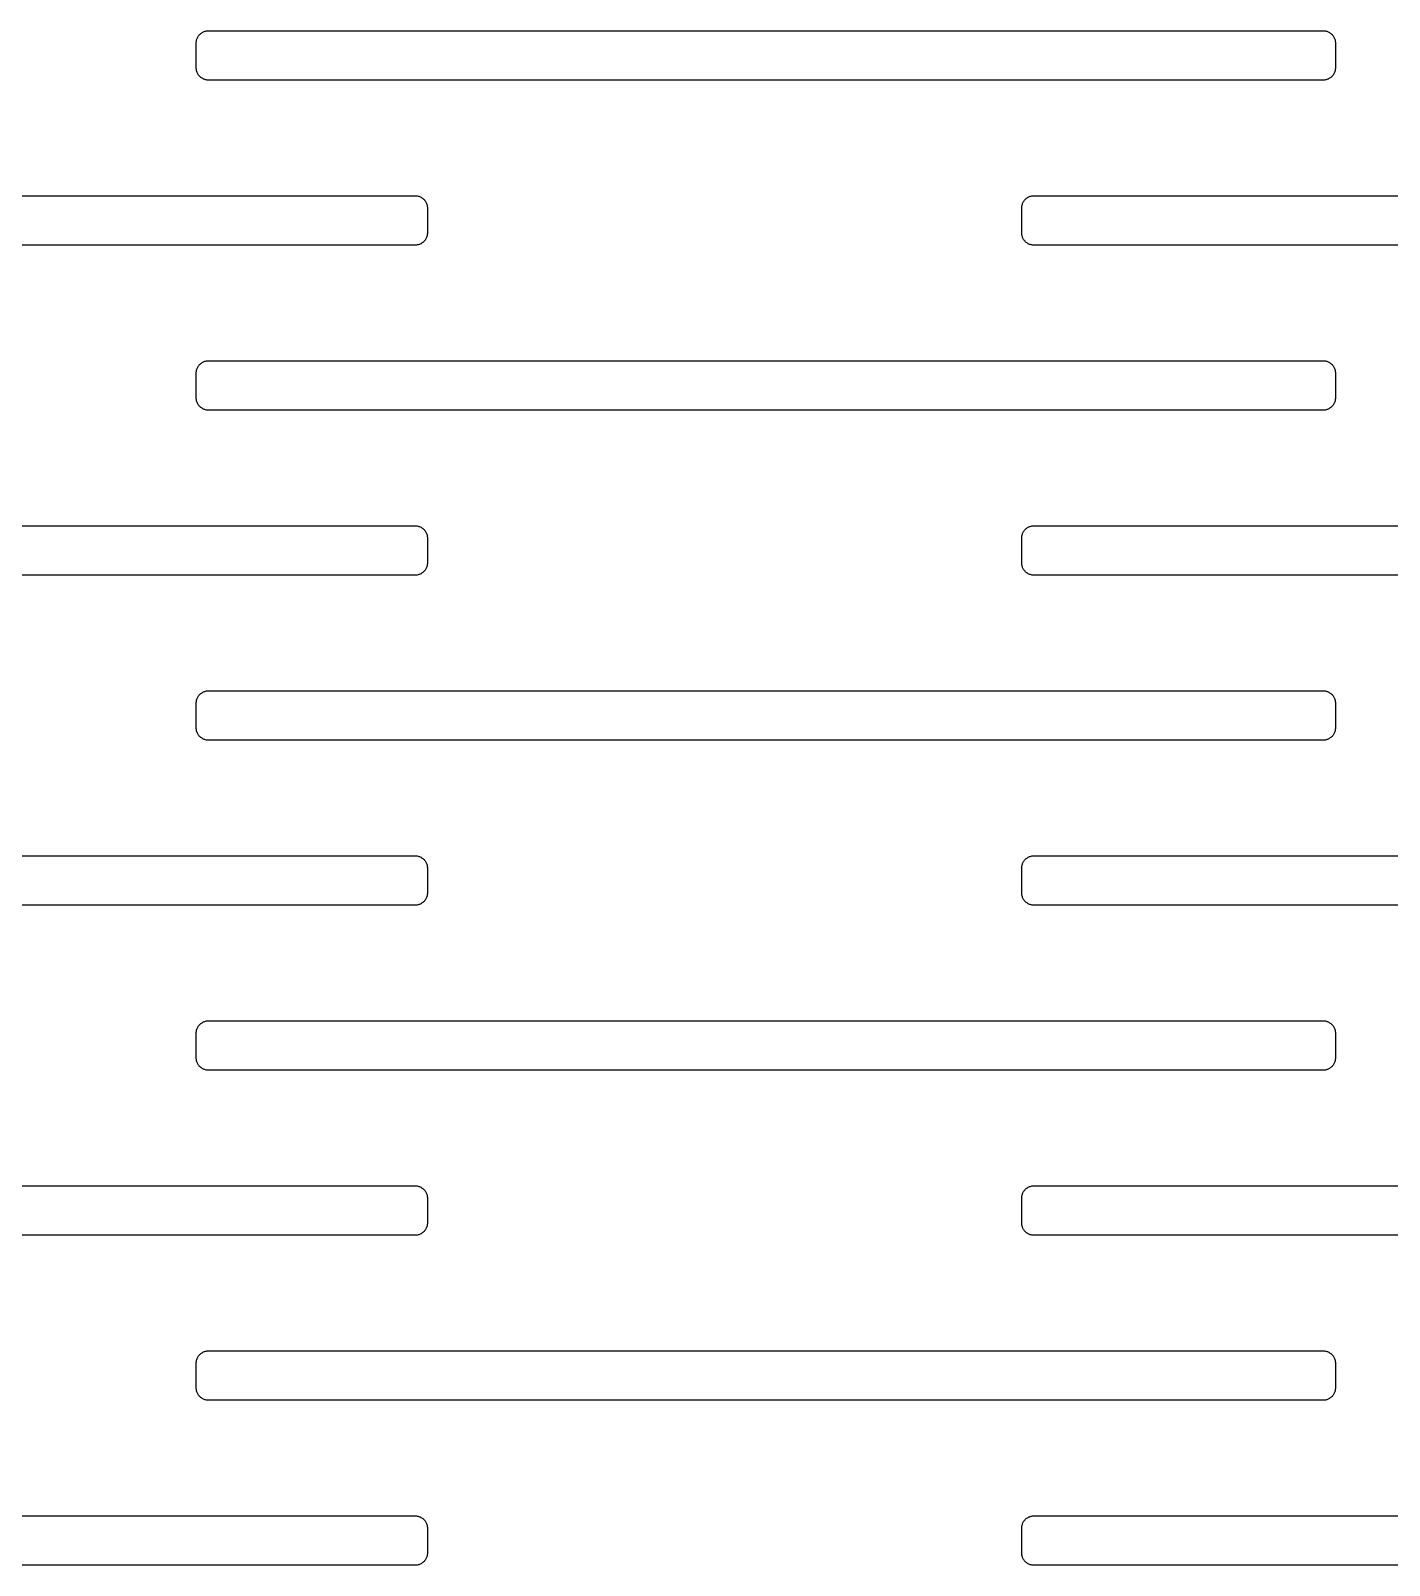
# Model space of a CAD drawing. Header units: metres. Extents: x -156 to 156, y -163 to 163.
# Drawn here: x -123.31 to -90.39, y 2.7 to 39.9 of the extents above; entities that cross this region are included whole.
import ezdxf

# ---------------------------------------------------------------- set-up
doc = ezdxf.new("R2010")
doc.units = ezdxf.units.M

msp = doc.modelspace()

# ---------------------------------------------------------------- linework, layer by layer
for p, q in [((-119.231, 39.7912), (-119.219, 39.8054)), ((-119.219, 39.8054), (-119.205, 39.8187)), ((-119.205, 39.8187), (-119.191, 39.8311)), ((-119.191, 39.8311), (-119.176, 39.8427)), ((-119.176, 39.8427), (-119.161, 39.8533)), ((-119.161, 39.8533), (-119.145, 39.8629)), ((-119.145, 39.8629), (-119.128, 39.8714)), ((-119.128, 39.8714), (-119.11, 39.8789)), ((-119.11, 39.8789), (-119.093, 39.8853)), ((-119.093, 39.8853), (-119.075, 39.8906)), ((-119.075, 39.8906), (-119.056, 39.8947)), ((-119.056, 39.8947), (-119.038, 39.8976)), ((-119.038, 39.8976), (-119.019, 39.8994)), ((-119.019, 39.8994), (-119, 39.9)), ((-119, 39.9), (-92, 39.9)), ((-92, 39.9), (-91.9812, 39.8994)), ((-91.9812, 39.8994), (-91.9624, 39.8976)), ((-91.9624, 39.8976), (-91.9438, 39.8947)), ((-91.9438, 39.8947), (-91.9254, 39.8906)), ((-91.9254, 39.8906), (-91.9073, 39.8853)), ((-91.9073, 39.8853), (-91.8896, 39.8789)), ((-91.8896, 39.8789), (-91.8723, 39.8714)), ((-91.8723, 39.8714), (-91.8555, 39.8629)), ((-91.8555, 39.8629), (-91.8392, 39.8533)), ((-91.8392, 39.8533), (-91.8237, 39.8427)), ((-91.8237, 39.8427), (-91.8088, 39.8311)), ((-91.8088, 39.8311), (-91.7946, 39.8187)), ((-91.7946, 39.8187), (-91.7813, 39.8054)), ((-91.7813, 39.8054), (-91.7688, 39.7912)), ((-119.3, 39.6), (-119.299, 39.6188)), ((-119.3, 39), (-119.3, 39.6)), ((-119.299, 39.6188), (-119.298, 39.6376)), ((-119.298, 39.6376), (-119.295, 39.6562)), ((-119.295, 39.6562), (-119.291, 39.6746)), ((-119.291, 39.6746), (-119.285, 39.6927)), ((-119.285, 39.6927), (-119.279, 39.7104)), ((-119.279, 39.7104), (-119.271, 39.7277)), ((-119.271, 39.7277), (-119.263, 39.7445)), ((-119.263, 39.7445), (-119.253, 39.7607)), ((-119.253, 39.7607), (-119.243, 39.7763)), ((-119.243, 39.7763), (-119.231, 39.7912)), ((-91.7688, 39.7912), (-91.7573, 39.7763)), ((-91.7573, 39.7763), (-91.7467, 39.7607)), ((-91.7467, 39.7607), (-91.7371, 39.7445)), ((-91.7371, 39.7445), (-91.7285, 39.7277)), ((-91.7285, 39.7277), (-91.7211, 39.7104)), ((-91.7211, 39.7104), (-91.7147, 39.6927)), ((-91.7147, 39.6927), (-91.7094, 39.6746)), ((-91.7094, 39.6746), (-91.7053, 39.6562)), ((-91.7053, 39.6562), (-91.7024, 39.6376)), ((-91.7024, 39.6376), (-91.7006, 39.6188)), ((-91.7006, 39.6188), (-91.7, 39.6)), ((-91.7, 39.6), (-91.7, 39)), ((-119.299, 38.9812), (-119.3, 39)), ((-119.298, 38.9624), (-119.299, 38.9812)), ((-119.295, 38.9438), (-119.298, 38.9624)), ((-119.291, 38.9254), (-119.295, 38.9438)), ((-119.285, 38.9073), (-119.291, 38.9254)), ((-119.279, 38.8896), (-119.285, 38.9073)), ((-119.271, 38.8723), (-119.279, 38.8896)), ((-119.263, 38.8555), (-119.271, 38.8723)), ((-119.253, 38.8392), (-119.263, 38.8555)), ((-119.243, 38.8237), (-119.253, 38.8392)), ((-119.231, 38.8088), (-119.243, 38.8237)), ((-119.219, 38.7946), (-119.231, 38.8088)), ((-119.205, 38.7813), (-119.219, 38.7946)), ((-119.191, 38.7688), (-119.205, 38.7813)), ((-119.176, 38.7573), (-119.191, 38.7688)), ((-119.161, 38.7467), (-119.176, 38.7573)), ((-119.145, 38.7371), (-119.161, 38.7467)), ((-119.128, 38.7285), (-119.145, 38.7371)), ((-119.11, 38.7211), (-119.128, 38.7285)), ((-119.093, 38.7147), (-119.11, 38.7211)), ((-119.075, 38.7094), (-119.093, 38.7147)), ((-119.056, 38.7053), (-119.075, 38.7094)), ((-119.038, 38.7024), (-119.056, 38.7053)), ((-119.019, 38.7006), (-119.038, 38.7024)), ((-119, 38.7), (-119.019, 38.7006)), ((-92, 38.7), (-119, 38.7)), ((-91.9812, 38.7006), (-92, 38.7)), ((-91.9624, 38.7024), (-91.9812, 38.7006)), ((-91.9438, 38.7053), (-91.9624, 38.7024)), ((-91.9254, 38.7094), (-91.9438, 38.7053)), ((-91.9073, 38.7147), (-91.9254, 38.7094)), ((-91.8896, 38.7211), (-91.9073, 38.7147)), ((-91.8723, 38.7285), (-91.8896, 38.7211)), ((-91.8555, 38.7371), (-91.8723, 38.7285)), ((-91.8392, 38.7467), (-91.8555, 38.7371)), ((-91.8237, 38.7573), (-91.8392, 38.7467)), ((-91.8088, 38.7688), (-91.8237, 38.7573)), ((-91.7946, 38.7813), (-91.8088, 38.7688)), ((-91.7813, 38.7946), (-91.7946, 38.7813)), ((-91.7688, 38.8088), (-91.7813, 38.7946)), ((-91.7573, 38.8237), (-91.7688, 38.8088)), ((-91.7467, 38.8392), (-91.7573, 38.8237)), ((-91.7371, 38.8555), (-91.7467, 38.8392)), ((-91.7285, 38.8723), (-91.7371, 38.8555)), ((-91.7211, 38.8896), (-91.7285, 38.8723)), ((-91.7147, 38.9073), (-91.7211, 38.8896)), ((-91.7094, 38.9254), (-91.7147, 38.9073)), ((-91.7053, 38.9438), (-91.7094, 38.9254)), ((-91.7024, 38.9624), (-91.7053, 38.9438)), ((-91.7006, 38.9812), (-91.7024, 38.9624)), ((-91.7, 39), (-91.7006, 38.9812)), ((-141, 35.9), (-114, 35.9)), ((-114, 35.9), (-113.981, 35.8994)), ((-113.981, 35.8994), (-113.962, 35.8976)), ((-113.962, 35.8976), (-113.944, 35.8947)), ((-113.944, 35.8947), (-113.925, 35.8906)), ((-113.925, 35.8906), (-113.907, 35.8853)), ((-113.907, 35.8853), (-113.89, 35.8789)), ((-113.89, 35.8789), (-113.872, 35.8714)), ((-113.872, 35.8714), (-113.855, 35.8629)), ((-113.855, 35.8629), (-113.839, 35.8533)), ((-113.839, 35.8533), (-113.824, 35.8427)), ((-113.824, 35.8427), (-113.809, 35.8311)), ((-113.809, 35.8311), (-113.795, 35.8187)), ((-113.795, 35.8187), (-113.781, 35.8054)), ((-113.781, 35.8054), (-113.769, 35.7912)), ((-113.769, 35.7912), (-113.757, 35.7763)), ((-113.757, 35.7763), (-113.747, 35.7607)), ((-113.747, 35.7607), (-113.737, 35.7445)), ((-113.737, 35.7445), (-113.729, 35.7277)), ((-113.729, 35.7277), (-113.721, 35.7104)), ((-99.2789, 35.7104), (-99.2714, 35.7277)), ((-99.2714, 35.7277), (-99.2629, 35.7445)), ((-99.2629, 35.7445), (-99.2533, 35.7607)), ((-99.2533, 35.7607), (-99.2427, 35.7763)), ((-99.2427, 35.7763), (-99.2312, 35.7912)), ((-99.2312, 35.7912), (-99.2187, 35.8054)), ((-99.2187, 35.8054), (-99.2054, 35.8187)), ((-99.2054, 35.8187), (-99.1912, 35.8311)), ((-99.1912, 35.8311), (-99.1763, 35.8427)), ((-99.1763, 35.8427), (-99.1608, 35.8533)), ((-99.1608, 35.8533), (-99.1445, 35.8629)), ((-99.1445, 35.8629), (-99.1277, 35.8714)), ((-99.1277, 35.8714), (-99.1104, 35.8789)), ((-99.1104, 35.8789), (-99.0927, 35.8853)), ((-99.0927, 35.8853), (-99.0746, 35.8906)), ((-99.0746, 35.8906), (-99.0562, 35.8947)), ((-99.0562, 35.8947), (-99.0376, 35.8976)), ((-99.0376, 35.8976), (-99.0188, 35.8994)), ((-99.0188, 35.8994), (-99, 35.9)), ((-99, 35.9), (-72, 35.9)), ((-113.721, 35.7104), (-113.715, 35.6927)), ((-113.715, 35.6927), (-113.709, 35.6746)), ((-113.709, 35.6746), (-113.705, 35.6562)), ((-113.705, 35.6562), (-113.702, 35.6376)), ((-113.702, 35.6376), (-113.701, 35.6188)), ((-113.701, 35.6188), (-113.7, 35.6)), ((-113.7, 35.6), (-113.7, 35)), ((-99.3, 35.6), (-99.2994, 35.6188)), ((-99.3, 35), (-99.3, 35.6)), ((-99.2994, 35.6188), (-99.2976, 35.6376)), ((-99.2976, 35.6376), (-99.2947, 35.6562)), ((-99.2947, 35.6562), (-99.2906, 35.6746)), ((-99.2906, 35.6746), (-99.2853, 35.6927)), ((-99.2853, 35.6927), (-99.2789, 35.7104)), ((-113.701, 34.9812), (-113.702, 34.9624)), ((-113.7, 35), (-113.701, 34.9812)), ((-99.2994, 34.9812), (-99.3, 35)), ((-99.2976, 34.9624), (-99.2994, 34.9812)), ((-114, 34.7), (-141, 34.7)), ((-113.981, 34.7006), (-114, 34.7)), ((-113.962, 34.7024), (-113.981, 34.7006)), ((-113.944, 34.7053), (-113.962, 34.7024)), ((-113.925, 34.7094), (-113.944, 34.7053)), ((-113.907, 34.7147), (-113.925, 34.7094)), ((-113.89, 34.7211), (-113.907, 34.7147)), ((-113.872, 34.7285), (-113.89, 34.7211)), ((-113.855, 34.7371), (-113.872, 34.7285)), ((-113.839, 34.7467), (-113.855, 34.7371)), ((-113.824, 34.7573), (-113.839, 34.7467)), ((-113.809, 34.7688), (-113.824, 34.7573)), ((-113.795, 34.7813), (-113.809, 34.7688)), ((-113.781, 34.7946), (-113.795, 34.7813)), ((-113.769, 34.8088), (-113.781, 34.7946)), ((-113.757, 34.8237), (-113.769, 34.8088)), ((-113.747, 34.8392), (-113.757, 34.8237)), ((-113.737, 34.8555), (-113.747, 34.8392)), ((-113.729, 34.8723), (-113.737, 34.8555)), ((-113.721, 34.8896), (-113.729, 34.8723)), ((-113.715, 34.9073), (-113.721, 34.8896)), ((-113.709, 34.9254), (-113.715, 34.9073)), ((-113.705, 34.9438), (-113.709, 34.9254)), ((-113.702, 34.9624), (-113.705, 34.9438)), ((-99.2947, 34.9438), (-99.2976, 34.9624)), ((-99.2906, 34.9254), (-99.2947, 34.9438)), ((-99.2853, 34.9073), (-99.2906, 34.9254)), ((-99.2789, 34.8896), (-99.2853, 34.9073)), ((-99.2714, 34.8723), (-99.2789, 34.8896)), ((-99.2629, 34.8555), (-99.2714, 34.8723)), ((-99.2533, 34.8392), (-99.2629, 34.8555)), ((-99.2427, 34.8237), (-99.2533, 34.8392)), ((-99.2312, 34.8088), (-99.2427, 34.8237)), ((-99.2187, 34.7946), (-99.2312, 34.8088)), ((-99.2054, 34.7813), (-99.2187, 34.7946)), ((-99.1912, 34.7688), (-99.2054, 34.7813)), ((-99.1763, 34.7573), (-99.1912, 34.7688)), ((-99.1608, 34.7467), (-99.1763, 34.7573)), ((-99.1445, 34.7371), (-99.1608, 34.7467)), ((-99.1277, 34.7285), (-99.1445, 34.7371)), ((-99.1104, 34.7211), (-99.1277, 34.7285)), ((-99.0927, 34.7147), (-99.1104, 34.7211)), ((-99.0746, 34.7094), (-99.0927, 34.7147)), ((-99.0562, 34.7053), (-99.0746, 34.7094)), ((-99.0376, 34.7024), (-99.0562, 34.7053)), ((-99.0188, 34.7006), (-99.0376, 34.7024)), ((-99, 34.7), (-99.0188, 34.7006)), ((-72, 34.7), (-99, 34.7)), ((-119.299, 31.6188), (-119.298, 31.6376)), ((-119.298, 31.6376), (-119.295, 31.6562)), ((-119.295, 31.6562), (-119.291, 31.6746)), ((-119.291, 31.6746), (-119.285, 31.6927)), ((-119.285, 31.6927), (-119.279, 31.7104)), ((-119.279, 31.7104), (-119.271, 31.7277)), ((-119.271, 31.7277), (-119.263, 31.7445)), ((-119.263, 31.7445), (-119.253, 31.7607)), ((-119.253, 31.7607), (-119.243, 31.7763)), ((-119.243, 31.7763), (-119.231, 31.7912)), ((-119.231, 31.7912), (-119.219, 31.8054)), ((-119.219, 31.8054), (-119.205, 31.8187)), ((-119.205, 31.8187), (-119.191, 31.8311)), ((-119.191, 31.8311), (-119.176, 31.8427)), ((-119.176, 31.8427), (-119.161, 31.8533)), ((-119.161, 31.8533), (-119.145, 31.8629)), ((-119.145, 31.8629), (-119.128, 31.8714)), ((-119.128, 31.8714), (-119.11, 31.8789)), ((-119.11, 31.8789), (-119.093, 31.8853)), ((-119.093, 31.8853), (-119.075, 31.8906)), ((-119.075, 31.8906), (-119.056, 31.8947)), ((-119.056, 31.8947), (-119.038, 31.8976)), ((-119.038, 31.8976), (-119.019, 31.8994)), ((-119.019, 31.8994), (-119, 31.9)), ((-119, 31.9), (-92, 31.9)), ((-92, 31.9), (-91.9812, 31.8994)), ((-91.9812, 31.8994), (-91.9624, 31.8976)), ((-91.9624, 31.8976), (-91.9438, 31.8947)), ((-91.9438, 31.8947), (-91.9254, 31.8906)), ((-91.9254, 31.8906), (-91.9073, 31.8853)), ((-91.9073, 31.8853), (-91.8896, 31.8789)), ((-91.8896, 31.8789), (-91.8723, 31.8714)), ((-91.8723, 31.8714), (-91.8555, 31.8629)), ((-91.8555, 31.8629), (-91.8392, 31.8533)), ((-91.8392, 31.8533), (-91.8237, 31.8427)), ((-91.8237, 31.8427), (-91.8088, 31.8311)), ((-91.8088, 31.8311), (-91.7946, 31.8187)), ((-91.7946, 31.8187), (-91.7813, 31.8054)), ((-91.7813, 31.8054), (-91.7688, 31.7912)), ((-91.7688, 31.7912), (-91.7573, 31.7763)), ((-91.7573, 31.7763), (-91.7467, 31.7607)), ((-91.7467, 31.7607), (-91.7371, 31.7445)), ((-91.7371, 31.7445), (-91.7285, 31.7277)), ((-91.7285, 31.7277), (-91.7211, 31.7104)), ((-91.7211, 31.7104), (-91.7147, 31.6927)), ((-91.7147, 31.6927), (-91.7094, 31.6746)), ((-91.7094, 31.6746), (-91.7053, 31.6562)), ((-91.7053, 31.6562), (-91.7024, 31.6376)), ((-91.7024, 31.6376), (-91.7006, 31.6188)), ((-119.3, 31.6), (-119.299, 31.6188)), ((-119.3, 31), (-119.3, 31.6)), ((-91.7006, 31.6188), (-91.7, 31.6)), ((-91.7, 31.6), (-91.7, 31)), ((-119.299, 30.9812), (-119.3, 31)), ((-119.298, 30.9624), (-119.299, 30.9812)), ((-119.295, 30.9438), (-119.298, 30.9624)), ((-119.291, 30.9254), (-119.295, 30.9438)), ((-119.285, 30.9073), (-119.291, 30.9254)), ((-119.279, 30.8896), (-119.285, 30.9073)), ((-119.271, 30.8723), (-119.279, 30.8896)), ((-91.7211, 30.8896), (-91.7285, 30.8723)), ((-91.7147, 30.9073), (-91.7211, 30.8896)), ((-91.7094, 30.9254), (-91.7147, 30.9073)), ((-91.7053, 30.9438), (-91.7094, 30.9254)), ((-91.7024, 30.9624), (-91.7053, 30.9438)), ((-91.7006, 30.9812), (-91.7024, 30.9624)), ((-91.7, 31), (-91.7006, 30.9812)), ((-119.263, 30.8555), (-119.271, 30.8723)), ((-119.253, 30.8392), (-119.263, 30.8555)), ((-119.243, 30.8237), (-119.253, 30.8392)), ((-119.231, 30.8088), (-119.243, 30.8237)), ((-119.219, 30.7946), (-119.231, 30.8088)), ((-119.205, 30.7813), (-119.219, 30.7946)), ((-119.191, 30.7688), (-119.205, 30.7813)), ((-119.176, 30.7573), (-119.191, 30.7688)), ((-119.161, 30.7467), (-119.176, 30.7573)), ((-119.145, 30.7371), (-119.161, 30.7467)), ((-119.128, 30.7285), (-119.145, 30.7371)), ((-119.11, 30.7211), (-119.128, 30.7285)), ((-119.093, 30.7147), (-119.11, 30.7211)), ((-119.075, 30.7094), (-119.093, 30.7147)), ((-119.056, 30.7053), (-119.075, 30.7094)), ((-119.038, 30.7024), (-119.056, 30.7053)), ((-119.019, 30.7006), (-119.038, 30.7024)), ((-119, 30.7), (-119.019, 30.7006)), ((-92, 30.7), (-119, 30.7)), ((-91.9812, 30.7006), (-92, 30.7)), ((-91.9624, 30.7024), (-91.9812, 30.7006)), ((-91.9438, 30.7053), (-91.9624, 30.7024)), ((-91.9254, 30.7094), (-91.9438, 30.7053)), ((-91.9073, 30.7147), (-91.9254, 30.7094)), ((-91.8896, 30.7211), (-91.9073, 30.7147)), ((-91.8723, 30.7285), (-91.8896, 30.7211)), ((-91.8555, 30.7371), (-91.8723, 30.7285)), ((-91.8392, 30.7467), (-91.8555, 30.7371)), ((-91.8237, 30.7573), (-91.8392, 30.7467)), ((-91.8088, 30.7688), (-91.8237, 30.7573)), ((-91.7946, 30.7813), (-91.8088, 30.7688)), ((-91.7813, 30.7946), (-91.7946, 30.7813)), ((-91.7688, 30.8088), (-91.7813, 30.7946)), ((-91.7573, 30.8237), (-91.7688, 30.8088)), ((-91.7467, 30.8392), (-91.7573, 30.8237)), ((-91.7371, 30.8555), (-91.7467, 30.8392)), ((-91.7285, 30.8723), (-91.7371, 30.8555)), ((-141, 27.9), (-114, 27.9)), ((-114, 27.9), (-113.981, 27.8994)), ((-99.0188, 27.8994), (-99, 27.9)), ((-99, 27.9), (-72, 27.9)), ((-113.981, 27.8994), (-113.962, 27.8976)), ((-113.962, 27.8976), (-113.944, 27.8947)), ((-113.944, 27.8947), (-113.925, 27.8906)), ((-113.925, 27.8906), (-113.907, 27.8853)), ((-113.907, 27.8853), (-113.89, 27.8789)), ((-113.89, 27.8789), (-113.872, 27.8714)), ((-113.872, 27.8714), (-113.855, 27.8629)), ((-113.855, 27.8629), (-113.839, 27.8533)), ((-113.839, 27.8533), (-113.824, 27.8427)), ((-113.824, 27.8427), (-113.809, 27.8311)), ((-113.809, 27.8311), (-113.795, 27.8187)), ((-113.795, 27.8187), (-113.781, 27.8054)), ((-113.781, 27.8054), (-113.769, 27.7912)), ((-113.769, 27.7912), (-113.757, 27.7763)), ((-113.757, 27.7763), (-113.747, 27.7607)), ((-113.747, 27.7607), (-113.737, 27.7445)), ((-113.737, 27.7445), (-113.729, 27.7277)), ((-113.729, 27.7277), (-113.721, 27.7104)), ((-113.721, 27.7104), (-113.715, 27.6927)), ((-113.715, 27.6927), (-113.709, 27.6746)), ((-113.709, 27.6746), (-113.705, 27.6562)), ((-113.705, 27.6562), (-113.702, 27.6376)), ((-113.702, 27.6376), (-113.701, 27.6188)), ((-113.701, 27.6188), (-113.7, 27.6)), ((-113.7, 27.6), (-113.7, 27)), ((-99.3, 27.6), (-99.2994, 27.6188)), ((-99.3, 27), (-99.3, 27.6)), ((-99.2994, 27.6188), (-99.2976, 27.6376)), ((-99.2976, 27.6376), (-99.2947, 27.6562)), ((-99.2947, 27.6562), (-99.2906, 27.6746)), ((-99.2906, 27.6746), (-99.2853, 27.6927)), ((-99.2853, 27.6927), (-99.2789, 27.7104)), ((-99.2789, 27.7104), (-99.2714, 27.7277)), ((-99.2714, 27.7277), (-99.2629, 27.7445)), ((-99.2629, 27.7445), (-99.2533, 27.7607)), ((-99.2533, 27.7607), (-99.2427, 27.7763)), ((-99.2427, 27.7763), (-99.2312, 27.7912)), ((-99.2312, 27.7912), (-99.2187, 27.8054)), ((-99.2187, 27.8054), (-99.2054, 27.8187)), ((-99.2054, 27.8187), (-99.1912, 27.8311)), ((-99.1912, 27.8311), (-99.1763, 27.8427)), ((-99.1763, 27.8427), (-99.1608, 27.8533)), ((-99.1608, 27.8533), (-99.1445, 27.8629)), ((-99.1445, 27.8629), (-99.1277, 27.8714)), ((-99.1277, 27.8714), (-99.1104, 27.8789)), ((-99.1104, 27.8789), (-99.0927, 27.8853)), ((-99.0927, 27.8853), (-99.0746, 27.8906)), ((-99.0746, 27.8906), (-99.0562, 27.8947)), ((-99.0562, 27.8947), (-99.0376, 27.8976)), ((-99.0376, 27.8976), (-99.0188, 27.8994)), ((-113.781, 26.7946), (-113.795, 26.7813)), ((-113.769, 26.8088), (-113.781, 26.7946)), ((-113.757, 26.8237), (-113.769, 26.8088)), ((-113.747, 26.8392), (-113.757, 26.8237)), ((-113.737, 26.8555), (-113.747, 26.8392)), ((-113.729, 26.8723), (-113.737, 26.8555)), ((-113.721, 26.8896), (-113.729, 26.8723)), ((-113.715, 26.9073), (-113.721, 26.8896)), ((-113.709, 26.9254), (-113.715, 26.9073)), ((-113.705, 26.9438), (-113.709, 26.9254)), ((-113.702, 26.9624), (-113.705, 26.9438)), ((-113.701, 26.9812), (-113.702, 26.9624)), ((-113.7, 27), (-113.701, 26.9812)), ((-99.2994, 26.9812), (-99.3, 27)), ((-99.2976, 26.9624), (-99.2994, 26.9812)), ((-99.2947, 26.9438), (-99.2976, 26.9624)), ((-99.2906, 26.9254), (-99.2947, 26.9438)), ((-99.2853, 26.9073), (-99.2906, 26.9254)), ((-99.2789, 26.8896), (-99.2853, 26.9073)), ((-99.2714, 26.8723), (-99.2789, 26.8896)), ((-99.2629, 26.8555), (-99.2714, 26.8723)), ((-99.2533, 26.8392), (-99.2629, 26.8555)), ((-99.2427, 26.8237), (-99.2533, 26.8392)), ((-99.2312, 26.8088), (-99.2427, 26.8237)), ((-99.2187, 26.7946), (-99.2312, 26.8088)), ((-99.2054, 26.7813), (-99.2187, 26.7946)), ((-114, 26.7), (-141, 26.7)), ((-113.981, 26.7006), (-114, 26.7)), ((-113.962, 26.7024), (-113.981, 26.7006)), ((-113.944, 26.7053), (-113.962, 26.7024)), ((-113.925, 26.7094), (-113.944, 26.7053)), ((-113.907, 26.7147), (-113.925, 26.7094)), ((-113.89, 26.7211), (-113.907, 26.7147)), ((-113.872, 26.7285), (-113.89, 26.7211)), ((-113.855, 26.7371), (-113.872, 26.7285)), ((-113.839, 26.7467), (-113.855, 26.7371)), ((-113.824, 26.7573), (-113.839, 26.7467)), ((-113.809, 26.7688), (-113.824, 26.7573)), ((-113.795, 26.7813), (-113.809, 26.7688)), ((-99.1912, 26.7688), (-99.2054, 26.7813)), ((-99.1763, 26.7573), (-99.1912, 26.7688)), ((-99.1608, 26.7467), (-99.1763, 26.7573)), ((-99.1445, 26.7371), (-99.1608, 26.7467)), ((-99.1277, 26.7285), (-99.1445, 26.7371)), ((-99.1104, 26.7211), (-99.1277, 26.7285)), ((-99.0927, 26.7147), (-99.1104, 26.7211)), ((-99.0746, 26.7094), (-99.0927, 26.7147)), ((-99.0562, 26.7053), (-99.0746, 26.7094)), ((-99.0376, 26.7024), (-99.0562, 26.7053)), ((-99.0188, 26.7006), (-99.0376, 26.7024)), ((-99, 26.7), (-99.0188, 26.7006)), ((-72, 26.7), (-99, 26.7)), ((-119.219, 23.8054), (-119.205, 23.8187)), ((-119.205, 23.8187), (-119.191, 23.8311)), ((-119.191, 23.8311), (-119.176, 23.8427)), ((-119.176, 23.8427), (-119.161, 23.8533)), ((-119.161, 23.8533), (-119.145, 23.8629)), ((-119.145, 23.8629), (-119.128, 23.8714)), ((-119.128, 23.8714), (-119.11, 23.8789)), ((-119.11, 23.8789), (-119.093, 23.8853)), ((-119.093, 23.8853), (-119.075, 23.8906)), ((-119.075, 23.8906), (-119.056, 23.8947)), ((-119.056, 23.8947), (-119.038, 23.8976)), ((-119.038, 23.8976), (-119.019, 23.8994)), ((-119.019, 23.8994), (-119, 23.9)), ((-119, 23.9), (-92, 23.9)), ((-92, 23.9), (-91.9812, 23.8994)), ((-91.9812, 23.8994), (-91.9624, 23.8976)), ((-91.9624, 23.8976), (-91.9438, 23.8947)), ((-91.9438, 23.8947), (-91.9254, 23.8906)), ((-91.9254, 23.8906), (-91.9073, 23.8853)), ((-91.9073, 23.8853), (-91.8896, 23.8789)), ((-91.8896, 23.8789), (-91.8723, 23.8714)), ((-91.8723, 23.8714), (-91.8555, 23.8629)), ((-91.8555, 23.8629), (-91.8392, 23.8533)), ((-91.8392, 23.8533), (-91.8237, 23.8427)), ((-91.8237, 23.8427), (-91.8088, 23.8311)), ((-91.8088, 23.8311), (-91.7946, 23.8187)), ((-91.7946, 23.8187), (-91.7813, 23.8054)), ((-119.3, 23.6), (-119.299, 23.6188)), ((-119.3, 23), (-119.3, 23.6)), ((-119.299, 23.6188), (-119.298, 23.6376)), ((-119.298, 23.6376), (-119.295, 23.6562)), ((-119.295, 23.6562), (-119.291, 23.6746)), ((-119.291, 23.6746), (-119.285, 23.6927)), ((-119.285, 23.6927), (-119.279, 23.7104)), ((-119.279, 23.7104), (-119.271, 23.7277)), ((-119.271, 23.7277), (-119.263, 23.7445)), ((-119.263, 23.7445), (-119.253, 23.7607)), ((-119.253, 23.7607), (-119.243, 23.7763)), ((-119.243, 23.7763), (-119.231, 23.7912)), ((-119.231, 23.7912), (-119.219, 23.8054)), ((-91.7813, 23.8054), (-91.7688, 23.7912)), ((-91.7688, 23.7912), (-91.7573, 23.7763)), ((-91.7573, 23.7763), (-91.7467, 23.7607)), ((-91.7467, 23.7607), (-91.7371, 23.7445)), ((-91.7371, 23.7445), (-91.7285, 23.7277)), ((-91.7285, 23.7277), (-91.7211, 23.7104)), ((-91.7211, 23.7104), (-91.7147, 23.6927)), ((-91.7147, 23.6927), (-91.7094, 23.6746)), ((-91.7094, 23.6746), (-91.7053, 23.6562)), ((-91.7053, 23.6562), (-91.7024, 23.6376)), ((-91.7024, 23.6376), (-91.7006, 23.6188)), ((-91.7006, 23.6188), (-91.7, 23.6)), ((-91.7, 23.6), (-91.7, 23)), ((-119.299, 22.9812), (-119.3, 23)), ((-119.298, 22.9624), (-119.299, 22.9812)), ((-119.295, 22.9438), (-119.298, 22.9624)), ((-119.291, 22.9254), (-119.295, 22.9438)), ((-119.285, 22.9073), (-119.291, 22.9254)), ((-119.279, 22.8896), (-119.285, 22.9073)), ((-119.271, 22.8723), (-119.279, 22.8896)), ((-119.263, 22.8555), (-119.271, 22.8723)), ((-119.253, 22.8392), (-119.263, 22.8555)), ((-119.243, 22.8237), (-119.253, 22.8392)), ((-119.231, 22.8088), (-119.243, 22.8237)), ((-119.219, 22.7946), (-119.231, 22.8088)), ((-119.205, 22.7813), (-119.219, 22.7946)), ((-119.191, 22.7688), (-119.205, 22.7813)), ((-119.176, 22.7573), (-119.191, 22.7688)), ((-119.161, 22.7467), (-119.176, 22.7573)), ((-119.145, 22.7371), (-119.161, 22.7467)), ((-119.128, 22.7285), (-119.145, 22.7371)), ((-119.11, 22.7211), (-119.128, 22.7285)), ((-119.093, 22.7147), (-119.11, 22.7211)), ((-119.075, 22.7094), (-119.093, 22.7147)), ((-119.056, 22.7053), (-119.075, 22.7094)), ((-119.038, 22.7024), (-119.056, 22.7053)), ((-119.019, 22.7006), (-119.038, 22.7024)), ((-119, 22.7), (-119.019, 22.7006)), ((-92, 22.7), (-119, 22.7)), ((-91.9812, 22.7006), (-92, 22.7)), ((-91.9624, 22.7024), (-91.9812, 22.7006)), ((-91.9438, 22.7053), (-91.9624, 22.7024)), ((-91.9254, 22.7094), (-91.9438, 22.7053)), ((-91.9073, 22.7147), (-91.9254, 22.7094)), ((-91.8896, 22.7211), (-91.9073, 22.7147)), ((-91.8723, 22.7285), (-91.8896, 22.7211)), ((-91.8555, 22.7371), (-91.8723, 22.7285)), ((-91.8392, 22.7467), (-91.8555, 22.7371)), ((-91.8237, 22.7573), (-91.8392, 22.7467)), ((-91.8088, 22.7688), (-91.8237, 22.7573)), ((-91.7946, 22.7813), (-91.8088, 22.7688)), ((-91.7813, 22.7946), (-91.7946, 22.7813)), ((-91.7688, 22.8088), (-91.7813, 22.7946)), ((-91.7573, 22.8237), (-91.7688, 22.8088)), ((-91.7467, 22.8392), (-91.7573, 22.8237)), ((-91.7371, 22.8555), (-91.7467, 22.8392)), ((-91.7285, 22.8723), (-91.7371, 22.8555)), ((-91.7211, 22.8896), (-91.7285, 22.8723)), ((-91.7147, 22.9073), (-91.7211, 22.8896)), ((-91.7094, 22.9254), (-91.7147, 22.9073)), ((-91.7053, 22.9438), (-91.7094, 22.9254)), ((-91.7024, 22.9624), (-91.7053, 22.9438)), ((-91.7006, 22.9812), (-91.7024, 22.9624)), ((-91.7, 23), (-91.7006, 22.9812)), ((-141, 19.9), (-114, 19.9)), ((-114, 19.9), (-113.981, 19.8994)), ((-113.981, 19.8994), (-113.962, 19.8976)), ((-113.962, 19.8976), (-113.944, 19.8947)), ((-113.944, 19.8947), (-113.925, 19.8906)), ((-113.925, 19.8906), (-113.907, 19.8853)), ((-113.907, 19.8853), (-113.89, 19.8789)), ((-113.89, 19.8789), (-113.872, 19.8714)), ((-113.872, 19.8714), (-113.855, 19.8629)), ((-113.855, 19.8629), (-113.839, 19.8533)), ((-113.839, 19.8533), (-113.824, 19.8427)), ((-113.824, 19.8427), (-113.809, 19.8311)), ((-113.809, 19.8311), (-113.795, 19.8187)), ((-113.795, 19.8187), (-113.781, 19.8054)), ((-113.781, 19.8054), (-113.769, 19.7912)), ((-113.769, 19.7912), (-113.757, 19.7763)), ((-113.757, 19.7763), (-113.747, 19.7607)), ((-113.747, 19.7607), (-113.737, 19.7445)), ((-113.737, 19.7445), (-113.729, 19.7277)), ((-113.729, 19.7277), (-113.721, 19.7104)), ((-99.2789, 19.7104), (-99.2714, 19.7277)), ((-99.2714, 19.7277), (-99.2629, 19.7445)), ((-99.2629, 19.7445), (-99.2533, 19.7607)), ((-99.2533, 19.7607), (-99.2427, 19.7763)), ((-99.2427, 19.7763), (-99.2312, 19.7912)), ((-99.2312, 19.7912), (-99.2187, 19.8054)), ((-99.2187, 19.8054), (-99.2054, 19.8187)), ((-99.2054, 19.8187), (-99.1912, 19.8311)), ((-99.1912, 19.8311), (-99.1763, 19.8427)), ((-99.1763, 19.8427), (-99.1608, 19.8533)), ((-99.1608, 19.8533), (-99.1445, 19.8629)), ((-99.1445, 19.8629), (-99.1277, 19.8714)), ((-99.1277, 19.8714), (-99.1104, 19.8789)), ((-99.1104, 19.8789), (-99.0927, 19.8853)), ((-99.0927, 19.8853), (-99.0746, 19.8906)), ((-99.0746, 19.8906), (-99.0562, 19.8947)), ((-99.0562, 19.8947), (-99.0376, 19.8976)), ((-99.0376, 19.8976), (-99.0188, 19.8994)), ((-99.0188, 19.8994), (-99, 19.9)), ((-99, 19.9), (-72, 19.9)), ((-113.721, 19.7104), (-113.715, 19.6927)), ((-113.715, 19.6927), (-113.709, 19.6746)), ((-113.709, 19.6746), (-113.705, 19.6562)), ((-113.705, 19.6562), (-113.702, 19.6376)), ((-113.702, 19.6376), (-113.701, 19.6188)), ((-113.701, 19.6188), (-113.7, 19.6)), ((-113.7, 19.6), (-113.7, 19)), ((-99.3, 19.6), (-99.2994, 19.6188)), ((-99.3, 19), (-99.3, 19.6)), ((-99.2994, 19.6188), (-99.2976, 19.6376)), ((-99.2976, 19.6376), (-99.2947, 19.6562)), ((-99.2947, 19.6562), (-99.2906, 19.6746)), ((-99.2906, 19.6746), (-99.2853, 19.6927)), ((-99.2853, 19.6927), (-99.2789, 19.7104)), ((-113.701, 18.9812), (-113.702, 18.9624)), ((-113.7, 19), (-113.701, 18.9812)), ((-99.2994, 18.9812), (-99.3, 19)), ((-99.2976, 18.9624), (-99.2994, 18.9812)), ((-114, 18.7), (-141, 18.7)), ((-113.981, 18.7006), (-114, 18.7)), ((-113.962, 18.7024), (-113.981, 18.7006)), ((-113.944, 18.7053), (-113.962, 18.7024)), ((-113.925, 18.7094), (-113.944, 18.7053)), ((-113.907, 18.7147), (-113.925, 18.7094)), ((-113.89, 18.7211), (-113.907, 18.7147)), ((-113.872, 18.7285), (-113.89, 18.7211)), ((-113.855, 18.7371), (-113.872, 18.7285)), ((-113.839, 18.7467), (-113.855, 18.7371)), ((-113.824, 18.7573), (-113.839, 18.7467)), ((-113.809, 18.7688), (-113.824, 18.7573)), ((-113.795, 18.7813), (-113.809, 18.7688)), ((-113.781, 18.7946), (-113.795, 18.7813)), ((-113.769, 18.8088), (-113.781, 18.7946)), ((-113.757, 18.8237), (-113.769, 18.8088)), ((-113.747, 18.8392), (-113.757, 18.8237)), ((-113.737, 18.8555), (-113.747, 18.8392)), ((-113.729, 18.8723), (-113.737, 18.8555)), ((-113.721, 18.8896), (-113.729, 18.8723)), ((-113.715, 18.9073), (-113.721, 18.8896)), ((-113.709, 18.9254), (-113.715, 18.9073)), ((-113.705, 18.9438), (-113.709, 18.9254)), ((-113.702, 18.9624), (-113.705, 18.9438)), ((-99.2947, 18.9438), (-99.2976, 18.9624)), ((-99.2906, 18.9254), (-99.2947, 18.9438)), ((-99.2853, 18.9073), (-99.2906, 18.9254)), ((-99.2789, 18.8896), (-99.2853, 18.9073)), ((-99.2714, 18.8723), (-99.2789, 18.8896)), ((-99.2629, 18.8555), (-99.2714, 18.8723)), ((-99.2533, 18.8392), (-99.2629, 18.8555)), ((-99.2427, 18.8237), (-99.2533, 18.8392)), ((-99.2312, 18.8088), (-99.2427, 18.8237)), ((-99.2187, 18.7946), (-99.2312, 18.8088)), ((-99.2054, 18.7813), (-99.2187, 18.7946)), ((-99.1912, 18.7688), (-99.2054, 18.7813)), ((-99.1763, 18.7573), (-99.1912, 18.7688)), ((-99.1608, 18.7467), (-99.1763, 18.7573)), ((-99.1445, 18.7371), (-99.1608, 18.7467)), ((-99.1277, 18.7285), (-99.1445, 18.7371)), ((-99.1104, 18.7211), (-99.1277, 18.7285)), ((-99.0927, 18.7147), (-99.1104, 18.7211)), ((-99.0746, 18.7094), (-99.0927, 18.7147)), ((-99.0562, 18.7053), (-99.0746, 18.7094)), ((-99.0376, 18.7024), (-99.0562, 18.7053)), ((-99.0188, 18.7006), (-99.0376, 18.7024)), ((-99, 18.7), (-99.0188, 18.7006)), ((-72, 18.7), (-99, 18.7)), ((-119.299, 15.6188), (-119.298, 15.6376)), ((-119.298, 15.6376), (-119.295, 15.6562)), ((-119.295, 15.6562), (-119.291, 15.6746)), ((-119.291, 15.6746), (-119.285, 15.6927)), ((-119.285, 15.6927), (-119.279, 15.7104)), ((-119.279, 15.7104), (-119.271, 15.7277)), ((-119.271, 15.7277), (-119.263, 15.7445)), ((-119.263, 15.7445), (-119.253, 15.7607)), ((-119.253, 15.7607), (-119.243, 15.7763)), ((-119.243, 15.7763), (-119.231, 15.7912)), ((-119.231, 15.7912), (-119.219, 15.8054)), ((-119.219, 15.8054), (-119.205, 15.8187)), ((-119.205, 15.8187), (-119.191, 15.8311)), ((-119.191, 15.8311), (-119.176, 15.8427)), ((-119.176, 15.8427), (-119.161, 15.8533)), ((-119.161, 15.8533), (-119.145, 15.8629)), ((-119.145, 15.8629), (-119.128, 15.8714)), ((-119.128, 15.8714), (-119.11, 15.8789)), ((-119.11, 15.8789), (-119.093, 15.8853)), ((-119.093, 15.8853), (-119.075, 15.8906)), ((-119.075, 15.8906), (-119.056, 15.8947)), ((-119.056, 15.8947), (-119.038, 15.8976)), ((-119.038, 15.8976), (-119.019, 15.8994)), ((-119.019, 15.8994), (-119, 15.9)), ((-119, 15.9), (-92, 15.9)), ((-92, 15.9), (-91.9812, 15.8994)), ((-91.9812, 15.8994), (-91.9624, 15.8976)), ((-91.9624, 15.8976), (-91.9438, 15.8947)), ((-91.9438, 15.8947), (-91.9254, 15.8906)), ((-91.9254, 15.8906), (-91.9073, 15.8853)), ((-91.9073, 15.8853), (-91.8896, 15.8789)), ((-91.8896, 15.8789), (-91.8723, 15.8714)), ((-91.8723, 15.8714), (-91.8555, 15.8629)), ((-91.8555, 15.8629), (-91.8392, 15.8533)), ((-91.8392, 15.8533), (-91.8237, 15.8427)), ((-91.8237, 15.8427), (-91.8088, 15.8311)), ((-91.8088, 15.8311), (-91.7946, 15.8187)), ((-91.7946, 15.8187), (-91.7813, 15.8054)), ((-91.7813, 15.8054), (-91.7688, 15.7912)), ((-91.7688, 15.7912), (-91.7573, 15.7763)), ((-91.7573, 15.7763), (-91.7467, 15.7607)), ((-91.7467, 15.7607), (-91.7371, 15.7445)), ((-91.7371, 15.7445), (-91.7285, 15.7277)), ((-91.7285, 15.7277), (-91.7211, 15.7104)), ((-91.7211, 15.7104), (-91.7147, 15.6927)), ((-91.7147, 15.6927), (-91.7094, 15.6746)), ((-91.7094, 15.6746), (-91.7053, 15.6562)), ((-91.7053, 15.6562), (-91.7024, 15.6376)), ((-91.7024, 15.6376), (-91.7006, 15.6188)), ((-119.3, 15.6), (-119.299, 15.6188)), ((-119.3, 15), (-119.3, 15.6)), ((-91.7006, 15.6188), (-91.7, 15.6)), ((-91.7, 15.6), (-91.7, 15)), ((-119.299, 14.9812), (-119.3, 15)), ((-119.298, 14.9624), (-119.299, 14.9812)), ((-119.295, 14.9438), (-119.298, 14.9624)), ((-119.291, 14.9254), (-119.295, 14.9438)), ((-119.285, 14.9073), (-119.291, 14.9254)), ((-119.279, 14.8896), (-119.285, 14.9073)), ((-119.271, 14.8723), (-119.279, 14.8896)), ((-91.7211, 14.8896), (-91.7285, 14.8723)), ((-91.7147, 14.9073), (-91.7211, 14.8896)), ((-91.7094, 14.9254), (-91.7147, 14.9073)), ((-91.7053, 14.9438), (-91.7094, 14.9254)), ((-91.7024, 14.9624), (-91.7053, 14.9438)), ((-91.7006, 14.9812), (-91.7024, 14.9624)), ((-91.7, 15), (-91.7006, 14.9812)), ((-119.263, 14.8555), (-119.271, 14.8723)), ((-119.253, 14.8392), (-119.263, 14.8555)), ((-119.243, 14.8237), (-119.253, 14.8392)), ((-119.231, 14.8088), (-119.243, 14.8237)), ((-119.219, 14.7946), (-119.231, 14.8088)), ((-119.205, 14.7813), (-119.219, 14.7946)), ((-119.191, 14.7688), (-119.205, 14.7813)), ((-119.176, 14.7573), (-119.191, 14.7688)), ((-119.161, 14.7467), (-119.176, 14.7573)), ((-119.145, 14.7371), (-119.161, 14.7467)), ((-119.128, 14.7285), (-119.145, 14.7371)), ((-119.11, 14.7211), (-119.128, 14.7285)), ((-119.093, 14.7147), (-119.11, 14.7211)), ((-119.075, 14.7094), (-119.093, 14.7147)), ((-119.056, 14.7053), (-119.075, 14.7094)), ((-119.038, 14.7024), (-119.056, 14.7053)), ((-119.019, 14.7006), (-119.038, 14.7024)), ((-119, 14.7), (-119.019, 14.7006)), ((-92, 14.7), (-119, 14.7)), ((-91.9812, 14.7006), (-92, 14.7)), ((-91.9624, 14.7024), (-91.9812, 14.7006)), ((-91.9438, 14.7053), (-91.9624, 14.7024)), ((-91.9254, 14.7094), (-91.9438, 14.7053)), ((-91.9073, 14.7147), (-91.9254, 14.7094)), ((-91.8896, 14.7211), (-91.9073, 14.7147)), ((-91.8723, 14.7285), (-91.8896, 14.7211)), ((-91.8555, 14.7371), (-91.8723, 14.7285)), ((-91.8392, 14.7467), (-91.8555, 14.7371)), ((-91.8237, 14.7573), (-91.8392, 14.7467)), ((-91.8088, 14.7688), (-91.8237, 14.7573)), ((-91.7946, 14.7813), (-91.8088, 14.7688)), ((-91.7813, 14.7946), (-91.7946, 14.7813)), ((-91.7688, 14.8088), (-91.7813, 14.7946)), ((-91.7573, 14.8237), (-91.7688, 14.8088)), ((-91.7467, 14.8392), (-91.7573, 14.8237)), ((-91.7371, 14.8555), (-91.7467, 14.8392)), ((-91.7285, 14.8723), (-91.7371, 14.8555)), ((-141, 11.9), (-114, 11.9)), ((-114, 11.9), (-113.981, 11.8994)), ((-113.981, 11.8994), (-113.962, 11.8976)), ((-113.962, 11.8976), (-113.944, 11.8947)), ((-113.944, 11.8947), (-113.925, 11.8906)), ((-113.925, 11.8906), (-113.907, 11.8853)), ((-113.907, 11.8853), (-113.89, 11.8789)), ((-113.89, 11.8789), (-113.872, 11.8714)), ((-113.872, 11.8714), (-113.855, 11.8629)), ((-113.855, 11.8629), (-113.839, 11.8533)), ((-113.839, 11.8533), (-113.824, 11.8427)), ((-113.824, 11.8427), (-113.809, 11.8311)), ((-113.809, 11.8311), (-113.795, 11.8187)), ((-113.795, 11.8187), (-113.781, 11.8054)), ((-113.781, 11.8054), (-113.769, 11.7912)), ((-113.769, 11.7912), (-113.757, 11.7763)), ((-113.757, 11.7763), (-113.747, 11.7607)), ((-113.747, 11.7607), (-113.737, 11.7445)), ((-113.737, 11.7445), (-113.729, 11.7277)), ((-113.729, 11.7277), (-113.721, 11.7104)), ((-113.721, 11.7104), (-113.715, 11.6927)), ((-113.715, 11.6927), (-113.709, 11.6746)), ((-113.709, 11.6746), (-113.705, 11.6562)), ((-113.705, 11.6562), (-113.702, 11.6376)), ((-113.702, 11.6376), (-113.701, 11.6188)), ((-113.701, 11.6188), (-113.7, 11.6)), ((-113.7, 11.6), (-113.7, 11)), ((-99.3, 11.6), (-99.2994, 11.6188)), ((-99.3, 11), (-99.3, 11.6)), ((-99.2994, 11.6188), (-99.2976, 11.6376)), ((-99.2976, 11.6376), (-99.2947, 11.6562)), ((-99.2947, 11.6562), (-99.2906, 11.6746)), ((-99.2906, 11.6746), (-99.2853, 11.6927)), ((-99.2853, 11.6927), (-99.2789, 11.7104)), ((-99.2789, 11.7104), (-99.2714, 11.7277)), ((-99.2714, 11.7277), (-99.2629, 11.7445)), ((-99.2629, 11.7445), (-99.2533, 11.7607)), ((-99.2533, 11.7607), (-99.2427, 11.7763)), ((-99.2427, 11.7763), (-99.2312, 11.7912)), ((-99.2312, 11.7912), (-99.2187, 11.8054)), ((-99.2187, 11.8054), (-99.2054, 11.8187)), ((-99.2054, 11.8187), (-99.1912, 11.8311)), ((-99.1912, 11.8311), (-99.1763, 11.8427)), ((-99.1763, 11.8427), (-99.1608, 11.8533)), ((-99.1608, 11.8533), (-99.1445, 11.8629)), ((-99.1445, 11.8629), (-99.1277, 11.8714)), ((-99.1277, 11.8714), (-99.1104, 11.8789)), ((-99.1104, 11.8789), (-99.0927, 11.8853)), ((-99.0927, 11.8853), (-99.0746, 11.8906)), ((-99.0746, 11.8906), (-99.0562, 11.8947)), ((-99.0562, 11.8947), (-99.0376, 11.8976)), ((-99.0376, 11.8976), (-99.0188, 11.8994)), ((-99.0188, 11.8994), (-99, 11.9)), ((-99, 11.9), (-72, 11.9)), ((-113.781, 10.7946), (-113.795, 10.7813)), ((-113.769, 10.8088), (-113.781, 10.7946)), ((-113.757, 10.8237), (-113.769, 10.8088)), ((-113.747, 10.8392), (-113.757, 10.8237)), ((-113.737, 10.8555), (-113.747, 10.8392)), ((-113.729, 10.8723), (-113.737, 10.8555)), ((-113.721, 10.8896), (-113.729, 10.8723)), ((-113.715, 10.9073), (-113.721, 10.8896)), ((-113.709, 10.9254), (-113.715, 10.9073)), ((-113.705, 10.9438), (-113.709, 10.9254)), ((-113.702, 10.9624), (-113.705, 10.9438)), ((-113.701, 10.9812), (-113.702, 10.9624)), ((-113.7, 11), (-113.701, 10.9812)), ((-99.2994, 10.9812), (-99.3, 11)), ((-99.2976, 10.9624), (-99.2994, 10.9812)), ((-99.2947, 10.9438), (-99.2976, 10.9624)), ((-99.2906, 10.9254), (-99.2947, 10.9438)), ((-99.2853, 10.9073), (-99.2906, 10.9254)), ((-99.2789, 10.8896), (-99.2853, 10.9073)), ((-99.2714, 10.8723), (-99.2789, 10.8896)), ((-99.2629, 10.8555), (-99.2714, 10.8723)), ((-99.2533, 10.8392), (-99.2629, 10.8555)), ((-99.2427, 10.8237), (-99.2533, 10.8392)), ((-99.2312, 10.8088), (-99.2427, 10.8237)), ((-99.2187, 10.7946), (-99.2312, 10.8088)), ((-99.2054, 10.7813), (-99.2187, 10.7946)), ((-114, 10.7), (-141, 10.7)), ((-113.981, 10.7006), (-114, 10.7)), ((-113.962, 10.7024), (-113.981, 10.7006)), ((-113.944, 10.7053), (-113.962, 10.7024)), ((-113.925, 10.7094), (-113.944, 10.7053)), ((-113.907, 10.7147), (-113.925, 10.7094)), ((-113.89, 10.7211), (-113.907, 10.7147)), ((-113.872, 10.7285), (-113.89, 10.7211)), ((-113.855, 10.7371), (-113.872, 10.7285)), ((-113.839, 10.7467), (-113.855, 10.7371)), ((-113.824, 10.7573), (-113.839, 10.7467)), ((-113.809, 10.7688), (-113.824, 10.7573)), ((-113.795, 10.7813), (-113.809, 10.7688)), ((-99.1912, 10.7688), (-99.2054, 10.7813)), ((-99.1763, 10.7573), (-99.1912, 10.7688)), ((-99.1608, 10.7467), (-99.1763, 10.7573)), ((-99.1445, 10.7371), (-99.1608, 10.7467)), ((-99.1277, 10.7285), (-99.1445, 10.7371)), ((-99.1104, 10.7211), (-99.1277, 10.7285)), ((-99.0927, 10.7147), (-99.1104, 10.7211)), ((-99.0746, 10.7094), (-99.0927, 10.7147)), ((-99.0562, 10.7053), (-99.0746, 10.7094)), ((-99.0376, 10.7024), (-99.0562, 10.7053)), ((-99.0188, 10.7006), (-99.0376, 10.7024)), ((-99, 10.7), (-99.0188, 10.7006)), ((-72, 10.7), (-99, 10.7)), ((-119.219, 7.80536), (-119.205, 7.81868)), ((-119.205, 7.81868), (-119.191, 7.83115)), ((-119.191, 7.83115), (-119.176, 7.8427)), ((-119.176, 7.8427), (-119.161, 7.85329)), ((-119.161, 7.85329), (-119.145, 7.86288)), ((-119.145, 7.86288), (-119.128, 7.87144)), ((-119.128, 7.87144), (-119.11, 7.87892)), ((-119.11, 7.87892), (-119.093, 7.88531)), ((-119.093, 7.88531), (-119.075, 7.89056)), ((-119.075, 7.89056), (-119.056, 7.89468)), ((-119.056, 7.89468), (-119.038, 7.89763)), ((-119.038, 7.89763), (-119.019, 7.8994)), ((-119.019, 7.8994), (-119, 7.89999)), ((-119, 7.89999), (-92, 7.89999)), ((-92, 7.89999), (-91.9812, 7.8994)), ((-91.9812, 7.8994), (-91.9624, 7.89763)), ((-91.9624, 7.89763), (-91.9438, 7.89468)), ((-91.9438, 7.89468), (-91.9254, 7.89056)), ((-91.9254, 7.89056), (-91.9073, 7.88531)), ((-91.9073, 7.88531), (-91.8896, 7.87892)), ((-91.8896, 7.87892), (-91.8723, 7.87144)), ((-91.8723, 7.87144), (-91.8555, 7.86288)), ((-91.8555, 7.86288), (-91.8392, 7.85329)), ((-91.8392, 7.85329), (-91.8237, 7.8427)), ((-91.8237, 7.8427), (-91.8088, 7.83115)), ((-91.8088, 7.83115), (-91.7946, 7.81868)), ((-91.7946, 7.81868), (-91.7813, 7.80536)), ((-119.3, 7.59999), (-119.299, 7.61884)), ((-119.3, 7), (-119.3, 7.59999)), ((-119.299, 7.61884), (-119.298, 7.63759)), ((-119.298, 7.63759), (-119.295, 7.6562)), ((-119.295, 7.6562), (-119.291, 7.67461)), ((-119.291, 7.67461), (-119.285, 7.6927)), ((-119.285, 7.6927), (-119.279, 7.71043)), ((-119.279, 7.71043), (-119.271, 7.72772)), ((-119.271, 7.72772), (-119.263, 7.74452)), ((-119.263, 7.74452), (-119.253, 7.76074)), ((-119.253, 7.76074), (-119.243, 7.77632)), ((-119.243, 7.77632), (-119.231, 7.79121)), ((-119.231, 7.79121), (-119.219, 7.80536)), ((-91.7813, 7.80536), (-91.7688, 7.79121)), ((-91.7688, 7.79121), (-91.7573, 7.77632)), ((-91.7573, 7.77632), (-91.7467, 7.76074)), ((-91.7467, 7.76074), (-91.7371, 7.74452)), ((-91.7371, 7.74452), (-91.7285, 7.72772)), ((-91.7285, 7.72772), (-91.7211, 7.71043)), ((-91.7211, 7.71043), (-91.7147, 7.6927)), ((-91.7147, 7.6927), (-91.7094, 7.67461)), ((-91.7094, 7.67461), (-91.7053, 7.6562)), ((-91.7053, 7.6562), (-91.7024, 7.63759)), ((-91.7024, 7.63759), (-91.7006, 7.61884)), ((-91.7006, 7.61884), (-91.7, 7.59999)), ((-91.7, 7.59999), (-91.7, 7)), ((-119.299, 6.98116), (-119.3, 7)), ((-119.298, 6.96239), (-119.299, 6.98116)), ((-119.295, 6.94377), (-119.298, 6.96239)), ((-119.291, 6.92538), (-119.295, 6.94377)), ((-119.285, 6.90729), (-119.291, 6.92538)), ((-119.279, 6.88956), (-119.285, 6.90729)), ((-119.271, 6.87225), (-119.279, 6.88956)), ((-119.263, 6.85547), (-119.271, 6.87225)), ((-119.253, 6.83925), (-119.263, 6.85547)), ((-119.243, 6.82365), (-119.253, 6.83925)), ((-119.231, 6.80876), (-119.243, 6.82365)), ((-119.219, 6.79463), (-119.231, 6.80876)), ((-119.205, 6.7813), (-119.219, 6.79463)), ((-119.191, 6.76884), (-119.205, 6.7813)), ((-119.176, 6.75729), (-119.191, 6.76884)), ((-119.161, 6.74669), (-119.176, 6.75729)), ((-119.145, 6.73711), (-119.161, 6.74669)), ((-119.128, 6.72855), (-119.145, 6.73711)), ((-119.11, 6.72105), (-119.128, 6.72855)), ((-119.093, 6.71468), (-119.11, 6.72105)), ((-119.075, 6.70941), (-119.093, 6.71468)), ((-119.056, 6.70531), (-119.075, 6.70941)), ((-119.038, 6.70236), (-119.056, 6.70531)), ((-119.019, 6.70059), (-119.038, 6.70236)), ((-119, 6.7), (-119.019, 6.70059)), ((-92, 6.7), (-119, 6.7)), ((-91.9812, 6.70059), (-92, 6.7)), ((-91.9624, 6.70236), (-91.9812, 6.70059)), ((-91.9438, 6.70531), (-91.9624, 6.70236)), ((-91.9254, 6.70941), (-91.9438, 6.70531)), ((-91.9073, 6.71468), (-91.9254, 6.70941)), ((-91.8896, 6.72105), (-91.9073, 6.71468)), ((-91.8723, 6.72855), (-91.8896, 6.72105)), ((-91.8555, 6.73711), (-91.8723, 6.72855)), ((-91.8392, 6.74669), (-91.8555, 6.73711)), ((-91.8237, 6.75729), (-91.8392, 6.74669)), ((-91.8088, 6.76884), (-91.8237, 6.75729)), ((-91.7946, 6.7813), (-91.8088, 6.76884)), ((-91.7813, 6.79463), (-91.7946, 6.7813)), ((-91.7688, 6.80876), (-91.7813, 6.79463)), ((-91.7573, 6.82365), (-91.7688, 6.80876)), ((-91.7467, 6.83925), (-91.7573, 6.82365)), ((-91.7371, 6.85547), (-91.7467, 6.83925)), ((-91.7285, 6.87225), (-91.7371, 6.85547)), ((-91.7211, 6.88956), (-91.7285, 6.87225)), ((-91.7147, 6.90729), (-91.7211, 6.88956)), ((-91.7094, 6.92538), (-91.7147, 6.90729)), ((-91.7053, 6.94377), (-91.7094, 6.92538)), ((-91.7024, 6.96239), (-91.7053, 6.94377)), ((-91.7006, 6.98116), (-91.7024, 6.96239)), ((-91.7, 7), (-91.7006, 6.98116)), ((-141, 3.89999), (-114, 3.89999)), ((-114, 3.89999), (-113.981, 3.8994)), ((-113.981, 3.8994), (-113.962, 3.89763)), ((-113.962, 3.89763), (-113.944, 3.89468)), ((-113.944, 3.89468), (-113.925, 3.89056)), ((-113.925, 3.89056), (-113.907, 3.88531)), ((-113.907, 3.88531), (-113.89, 3.87892)), ((-113.89, 3.87892), (-113.872, 3.87144)), ((-113.872, 3.87144), (-113.855, 3.86288)), ((-113.855, 3.86288), (-113.839, 3.85329)), ((-113.839, 3.85329), (-113.824, 3.8427)), ((-113.824, 3.8427), (-113.809, 3.83115)), ((-113.809, 3.83115), (-113.795, 3.81868)), ((-113.795, 3.81868), (-113.781, 3.80536)), ((-113.781, 3.80536), (-113.769, 3.79121)), ((-113.769, 3.79121), (-113.757, 3.77632)), ((-113.757, 3.77632), (-113.747, 3.76074)), ((-113.747, 3.76074), (-113.737, 3.74452)), ((-113.737, 3.74452), (-113.729, 3.72772)), ((-113.729, 3.72772), (-113.721, 3.71043)), ((-99.2789, 3.71043), (-99.2714, 3.72772)), ((-99.2714, 3.72772), (-99.2629, 3.74452)), ((-99.2629, 3.74452), (-99.2533, 3.76074)), ((-99.2533, 3.76074), (-99.2427, 3.77632)), ((-99.2427, 3.77632), (-99.2312, 3.79121)), ((-99.2312, 3.79121), (-99.2187, 3.80536)), ((-99.2187, 3.80536), (-99.2054, 3.81868)), ((-99.2054, 3.81868), (-99.1912, 3.83115)), ((-99.1912, 3.83115), (-99.1763, 3.8427)), ((-99.1763, 3.8427), (-99.1608, 3.85329)), ((-99.1608, 3.85329), (-99.1445, 3.86288)), ((-99.1445, 3.86288), (-99.1277, 3.87144)), ((-99.1277, 3.87144), (-99.1104, 3.87892)), ((-99.1104, 3.87892), (-99.0927, 3.88531)), ((-99.0927, 3.88531), (-99.0746, 3.89056)), ((-99.0746, 3.89056), (-99.0562, 3.89468)), ((-99.0562, 3.89468), (-99.0376, 3.89763)), ((-99.0376, 3.89763), (-99.0188, 3.8994)), ((-99.0188, 3.8994), (-99, 3.89999)), ((-99, 3.89999), (-72, 3.89999)), ((-113.721, 3.71043), (-113.715, 3.6927)), ((-113.715, 3.6927), (-113.709, 3.67461)), ((-113.709, 3.67461), (-113.705, 3.6562)), ((-113.705, 3.6562), (-113.702, 3.63759)), ((-113.702, 3.63759), (-113.701, 3.61884)), ((-113.701, 3.61884), (-113.7, 3.59999)), ((-113.7, 3.59999), (-113.7, 3)), ((-99.3, 3.59999), (-99.2994, 3.61884)), ((-99.3, 3), (-99.3, 3.59999)), ((-99.2994, 3.61884), (-99.2976, 3.63759)), ((-99.2976, 3.63759), (-99.2947, 3.6562)), ((-99.2947, 3.6562), (-99.2906, 3.67461)), ((-99.2906, 3.67461), (-99.2853, 3.6927)), ((-99.2853, 3.6927), (-99.2789, 3.71043)), ((-113.701, 2.98116), (-113.702, 2.96239)), ((-113.7, 3), (-113.701, 2.98116)), ((-99.2994, 2.98116), (-99.3, 3)), ((-99.2976, 2.96239), (-99.2994, 2.98116)), ((-114, 2.7), (-141, 2.7)), ((-113.981, 2.70059), (-114, 2.7)), ((-113.962, 2.70236), (-113.981, 2.70059)), ((-113.944, 2.70531), (-113.962, 2.70236)), ((-113.925, 2.70941), (-113.944, 2.70531)), ((-113.907, 2.71468), (-113.925, 2.70941)), ((-113.89, 2.72105), (-113.907, 2.71468)), ((-113.872, 2.72855), (-113.89, 2.72105)), ((-113.855, 2.73711), (-113.872, 2.72855)), ((-113.839, 2.74669), (-113.855, 2.73711)), ((-113.824, 2.75729), (-113.839, 2.74669)), ((-113.809, 2.76884), (-113.824, 2.75729)), ((-113.795, 2.7813), (-113.809, 2.76884)), ((-113.781, 2.79463), (-113.795, 2.7813)), ((-113.769, 2.80876), (-113.781, 2.79463)), ((-113.757, 2.82365), (-113.769, 2.80876)), ((-113.747, 2.83925), (-113.757, 2.82365)), ((-113.737, 2.85547), (-113.747, 2.83925)), ((-113.729, 2.87225), (-113.737, 2.85547)), ((-113.721, 2.88956), (-113.729, 2.87225)), ((-113.715, 2.90729), (-113.721, 2.88956)), ((-113.709, 2.92538), (-113.715, 2.90729)), ((-113.705, 2.94377), (-113.709, 2.92538)), ((-113.702, 2.96239), (-113.705, 2.94377)), ((-99.2947, 2.94377), (-99.2976, 2.96239)), ((-99.2906, 2.92538), (-99.2947, 2.94377)), ((-99.2853, 2.90729), (-99.2906, 2.92538)), ((-99.2789, 2.88956), (-99.2853, 2.90729)), ((-99.2714, 2.87225), (-99.2789, 2.88956)), ((-99.2629, 2.85547), (-99.2714, 2.87225)), ((-99.2533, 2.83925), (-99.2629, 2.85547)), ((-99.2427, 2.82365), (-99.2533, 2.83925)), ((-99.2312, 2.80876), (-99.2427, 2.82365)), ((-99.2187, 2.79463), (-99.2312, 2.80876)), ((-99.2054, 2.7813), (-99.2187, 2.79463)), ((-99.1912, 2.76884), (-99.2054, 2.7813)), ((-99.1763, 2.75729), (-99.1912, 2.76884)), ((-99.1608, 2.74669), (-99.1763, 2.75729)), ((-99.1445, 2.73711), (-99.1608, 2.74669)), ((-99.1277, 2.72855), (-99.1445, 2.73711)), ((-99.1104, 2.72105), (-99.1277, 2.72855)), ((-99.0927, 2.71468), (-99.1104, 2.72105)), ((-99.0746, 2.70941), (-99.0927, 2.71468)), ((-99.0562, 2.70531), (-99.0746, 2.70941)), ((-99.0376, 2.70236), (-99.0562, 2.70531)), ((-99.0188, 2.70059), (-99.0376, 2.70236)), ((-99, 2.7), (-99.0188, 2.70059)), ((-72, 2.7), (-99, 2.7))]:
    msp.add_line(p, q)

doc.saveas('drawing.dxf')
